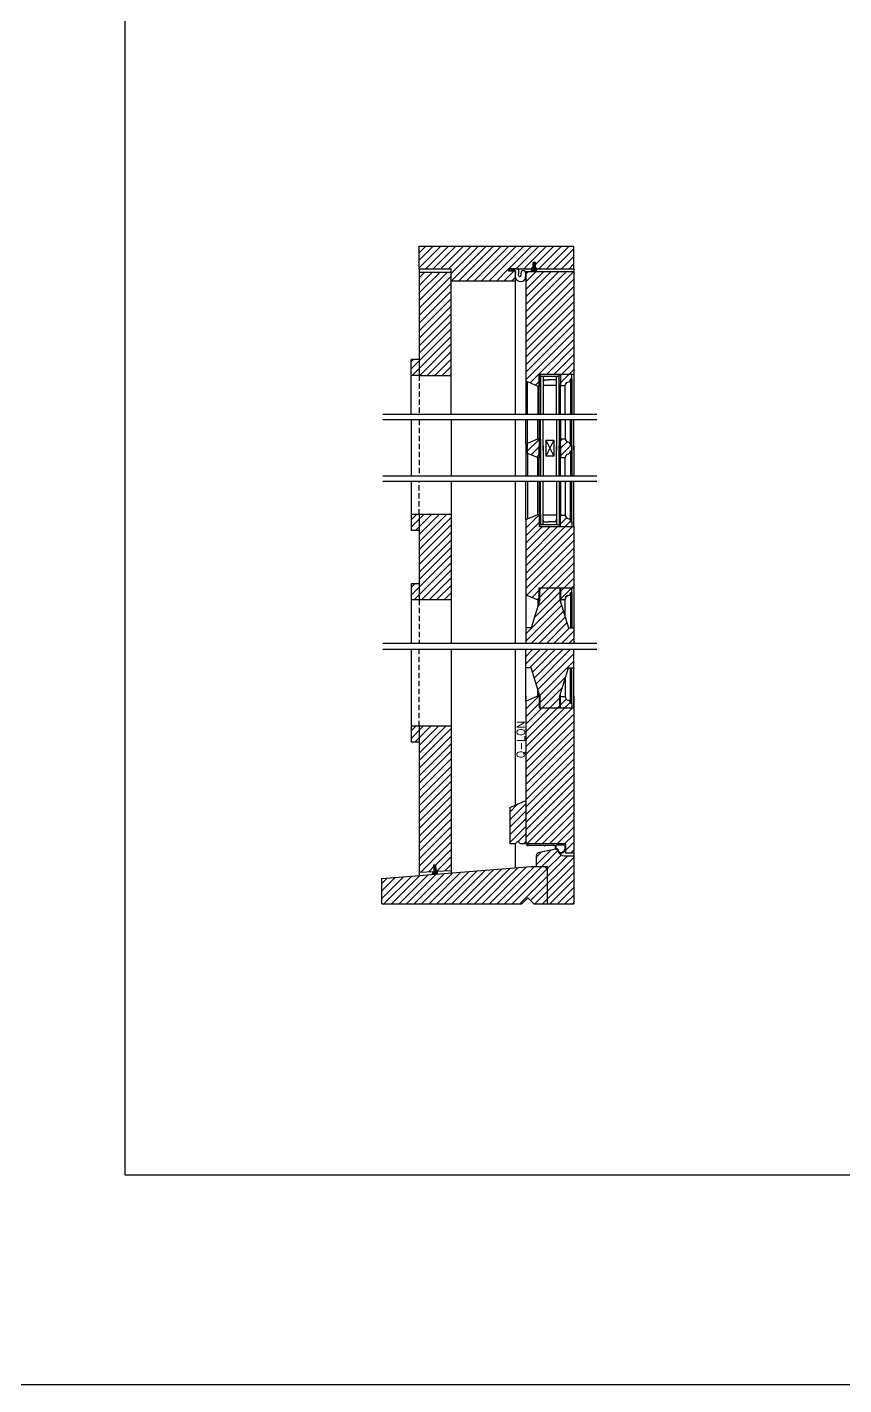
# Model space of a CAD drawing. Header units: inches. Extents: x 1985 to 11287, y 379 to 4336.
# Drawn here: x 7479.7 to 7518, y 3266.3 to 3329.9 of the extents above; entities that cross this region are included whole.
import ezdxf

# ---------------------------------------------------------------- set-up
doc = ezdxf.new("R2010")
doc.units = ezdxf.units.IN
doc.header["$MEASUREMENT"] = 0
doc.linetypes.add('HIDDEN', pattern=[0.375, 0.25, -0.125])
for name, color, linetype in [('detail 99', 30, 'CONTINUOUS'), ('glass 99', 6, 'CONTINUOUS'), ('glazing tape 99', 7, 'CONTINUOUS'), ('hatch 99', 1, 'CONTINUOUS'), ('screen 99', 4, 'CONTINUOUS'), ('separation 99', 3, 'CONTINUOUS'), ('weatherstripping 99', 5, 'CONTINUOUS'), ('wood detail 99', 7, 'CONTINUOUS')]:
    doc.layers.add(name, color=color, linetype=linetype)
doc.styles.get("Standard").update_dxf_attribs({"font": 'txt.shx', "width": 0.8})
pattern_1 = [(45, (6246.47273, 4280.12296), (-0.176776695, 0.176776695), [])]
pattern_2 = [(45, (3330.23896, 5e-13), (-0.176776695, 0.176776695), [])]

msp = doc.modelspace()

# ---------------------------------------------------------------- hatches: boundary and pattern name
at = {"layer": 'glazing tape 99'}
h = msp.add_hatch(color=7, dxfattribs=at)
h.paths.add_polyline_path([(7504.738835, 3313.618485), (7504.676335, 3313.618485), (7504.676335, 3313.118485), (7504.738835, 3313.118485)])
h.paths.add_polyline_path([(7503.801335, 3313.594985), (7503.738835, 3313.594985), (7503.738835, 3313.094985), (7503.801335, 3313.094985)])
h = msp.add_hatch(color=7, dxfattribs=at)
h.paths.add_polyline_path([(7504.738835, 3310.629256), (7504.676335, 3310.629256), (7504.676335, 3310.093542), (7504.676335, 3309.754256), (7504.738835, 3309.754256), (7504.738835, 3310.28997)])
h.paths.add_polyline_path([(7503.738835, 3309.754256), (7503.801335, 3309.754256), (7503.801335, 3310.28997), (7503.801335, 3310.629256), (7503.738835, 3310.629256), (7503.738835, 3310.093542)])
h = msp.add_hatch(color=7, dxfattribs=at)
h.paths.add_polyline_path([(7503.801335, 3307.076529), (7503.738835, 3307.076529), (7503.738835, 3307.072079), (7503.738835, 3306.576529), (7503.801335, 3306.576529)])
h.paths.add_polyline_path([(7504.676335, 3306.548579), (7504.738835, 3306.548579), (7504.738835, 3307.048579), (7504.676335, 3307.048579)])
at = {"layer": 'hatch 99'}
h = msp.add_hatch(dxfattribs=at)
h.set_pattern_fill('ANSI31', color=256, scale=2, style=0)
h.set_pattern_definition(pattern_2)
h.paths.add_polyline_path([(7505.363835, 3319.657534), (7498.113835, 3319.657534), (7498.113835, 3318.595034), (7499.613835, 3318.595034), (7499.613835, 3318.032534), (7502.613823, 3318.032534), (7502.613823, 3318.383364), (7502.613823, 3318.501364), (7502.301359, 3318.501364), (7502.301359, 3318.595026), (7503.457335, 3318.595026), (7503.457335, 3318.907522), (7503.551335, 3318.907522), (7503.551335, 3318.595026), (7505.363835, 3318.595026)])
h = msp.add_hatch(dxfattribs=at)
h.set_pattern_fill('ANSI31', color=1, scale=2, style=0)
h.set_pattern_definition(pattern_1)
h.paths.add_polyline_path([(7499.613835, 3318.438734), (7498.113835, 3318.438734), (7498.113835, 3313.595034), (7499.613835, 3313.595034)])
h.paths.add_polyline_path([(7498.113835, 3314.345034), (7497.738835, 3314.345034), (7497.738835, 3313.595034), (7498.113835, 3313.595034)])
h = msp.add_hatch(dxfattribs=at)
h.set_pattern_fill('ANSI31', color=256, scale=2, style=0)
h.set_pattern_definition(pattern_2)
h.paths.add_polyline_path([(7505.363835, 3318.47), (7503.113835, 3318.47), (7503.113835, 3313.336057), (7503.676335, 3313.094985), (7503.738835, 3313.094985), (7503.738835, 3313.6575), (7505.363835, 3313.6575)])
h.paths.add_polyline_path([(7505.277835, 3313.6575), (7504.738835, 3313.6575), (7504.738835, 3313.118485), (7504.965335, 3313.118485, -0.375199902), (7505.090335, 3313.274735, 0.375199902), (7505.215335, 3313.430985), (7505.277835, 3313.430985)], flags=17)
h = msp.add_hatch(dxfattribs=at)
h.set_pattern_fill('ANSI31', color=256, scale=2, style=0)
h.paths.add_polyline_path([(7505.363835, 3301.763979), (7505.113835, 3301.763979), (7504.707535, 3303.076479), (7504.707535, 3303.638993), (7503.770135, 3303.638993), (7503.770135, 3303.076479), (7503.363835, 3301.763979), (7503.113835, 3301.763979), (7503.113835, 3301.607829), (7503.113835, 3301.034467), (7505.363835, 3301.034467), (7505.363835, 3301.607829)])
h.paths.add_polyline_path([(7505.277835, 3303.638993), (7504.738835, 3303.638993), (7504.738835, 3303.099979), (7504.965335, 3303.099979, -0.33870461), (7505.090335, 3303.283029, 0.411741612), (7505.215335, 3303.415779), (7505.277835, 3303.415779)], flags=17)
h.paths.add_polyline_path([(7505.363835, 3306.509565), (7503.738835, 3306.509565), (7503.738835, 3307.076529), (7503.676335, 3307.076529), (7503.113835, 3306.835458), (7503.113835, 3303.3176), (7503.676335, 3303.076529), (7503.738835, 3303.076529), (7503.738835, 3303.638993), (7505.363835, 3303.638993)])
h.paths.add_polyline_path([(7505.277835, 3306.736079), (7505.215335, 3306.736079), (7505.215335, 3306.749201, 0.350781059), (7505.090335, 3306.892329, -0.375199902), (7504.965335, 3307.048579), (7504.738835, 3307.048579), (7504.738835, 3306.509565), (7505.277835, 3306.509565)], flags=17)
h.paths.add_polyline_path([(7505.090335, 3310.473006, -0.375199902), (7504.965335, 3310.629256), (7504.738835, 3310.629256), (7504.738835, 3310.093542), (7504.738835, 3309.754256), (7504.965335, 3309.754256, -0.375199902), (7505.090335, 3309.910506, 0.375199902), (7505.215335, 3310.066756), (7505.277835, 3310.066756), (7505.277835, 3310.28997), (7505.277835, 3310.316756), (7505.215335, 3310.316756), (7505.215335, 3310.329878, 0.350781059)])
h.paths.add_polyline_path([(7503.738835, 3310.629256), (7503.676335, 3310.629256), (7503.199835, 3310.425042), (7503.199835, 3309.95847), (7503.676335, 3309.754256), (7503.738835, 3309.754256), (7503.738835, 3310.28997)])
h = msp.add_hatch(dxfattribs=at)
h.set_pattern_fill('ANSI31', color=1, scale=2, style=0)
h.set_pattern_definition(pattern_1)
h.paths.add_polyline_path([(7498.113835, 3307.076529), (7497.738835, 3307.076529), (7497.738835, 3306.326529), (7498.113835, 3306.326529)])
h.paths.add_polyline_path([(7498.113835, 3303.076479), (7499.613835, 3303.076479), (7499.613835, 3307.076529), (7498.113835, 3307.076529)])
h.paths.add_polyline_path([(7497.738835, 3303.076479), (7498.113835, 3303.076479), (7498.113835, 3303.826479), (7497.738835, 3303.826479)])
h = msp.add_hatch(dxfattribs=at)
h.set_pattern_fill('ANSI31', color=256, scale=2, style=0)
h.paths.add_polyline_path([(7504.113835, 3290.450744), (7503.988835, 3290.575744), (7503.363824, 3290.575744), (7496.363835, 3290.013244), (7496.363835, 3288.825744), (7502.932585, 3288.825744), (7503.21071, 3289.103869), (7503.488835, 3288.825744), (7504.113835, 3288.825744)])
h.paths.add_polyline_path([(7505.363835, 3291.075744), (7504.926283, 3291.075744, -0.357812282), (7504.62318, 3291.312347, 0.300345872), (7504.508228, 3291.388244), (7503.699971, 3291.21595, 0.324394407), (7503.613824, 3291.097142), (7503.613824, 3290.575744), (7504.113835, 3290.575744), (7504.113835, 3288.825744), (7505.363835, 3288.825744), (7505.363835, 3289.455085)])
h.paths.add_polyline_path([(7505.363835, 3297.738992), (7505.363835, 3298.01319), (7503.738835, 3298.01319), (7503.738835, 3298.575704), (7503.676335, 3298.575704), (7503.113835, 3298.334633), (7503.113835, 3297.052323), (7503.113835, 3291.638238), (7503.238835, 3291.638238), (7504.988835, 3291.638238), (7504.988835, 3291.377835), (7504.988835, 3291.20079), (7505.363835, 3291.20079)])
h.paths.add_polyline_path([(7505.113835, 3299.888204), (7505.363835, 3299.888204), (7505.363835, 3300.742867), (7503.113835, 3300.742867), (7503.113835, 3299.888204), (7503.363835, 3299.888204), (7503.771459, 3298.575704), (7503.770135, 3298.575704), (7503.770135, 3298.01319), (7504.707535, 3298.01319), (7504.707535, 3298.575704)])
h.paths.add_polyline_path([(7505.090335, 3298.369154, -0.33870461), (7504.965335, 3298.552204), (7504.738835, 3298.552204), (7504.738835, 3298.01319), (7505.277835, 3298.01319), (7505.277835, 3298.236404), (7505.215335, 3298.236404), (7505.215335, 3298.243094, 0.396713131)], flags=17)
h = msp.add_hatch(dxfattribs=at)
h.set_pattern_fill('ANSI31', color=1, scale=2, style=0)
h.set_pattern_definition(pattern_1)
h.paths.add_polyline_path([(7497.738835, 3296.399158), (7498.113835, 3296.399158), (7498.113835, 3297.149158), (7497.738835, 3297.149158)])
h.paths.add_polyline_path([(7499.613835, 3297.149158), (7498.113835, 3297.149158), (7498.113835, 3290.310169), (7498.815971, 3290.346966), (7498.799616, 3290.659038), (7498.893288, 3290.663947), (7498.909643, 3290.351875), (7499.613835, 3290.38878)])
h = msp.add_hatch(dxfattribs=at)
h.set_pattern_fill('ANSI31', color=256, scale=2, style=0)
h.set_pattern_definition([(45, (7882.68012, 2128.05906), (-0.176776695, 0.176776695), [])])
h.paths.add_polyline_path([(7503.113835, 3293.638288), (7503.051335, 3293.638288), (7502.363835, 3293.343645), (7502.363835, 3291.638238), (7502.613835, 3291.638238), (7502.738835, 3291.763238), (7502.863835, 3291.638238), (7503.113835, 3291.638238)])
at = {"layer": 'weatherstripping 99', "lineweight": 30}
for points in [[(7503.488587, 3318.659608), (7503.488587, 3318.719401), (7503.550835, 3318.675865), (7503.550835, 3318.704162), (7503.488587, 3318.747698), (7503.488587, 3318.826587), (7503.550835, 3318.783051), (7503.550835, 3318.811348), (7503.472087, 3318.877872), (7503.457334, 3318.877872), (7503.457334, 3318.62603), (7503.363835, 3318.626048), (7503.363835, 3318.595026), (7503.613835, 3318.595026), (7503.613835, 3318.625999), (7503.518314, 3318.626018)], [(7498.956379, 3290.354325), (7498.909643, 3290.351875), (7498.88278, 3290.350467), (7498.879441, 3290.41418), (7498.906304, 3290.415588), (7498.876665, 3290.467133), (7498.874602, 3290.506503), (7498.901465, 3290.507911), (7498.849723, 3290.599078), (7498.807794, 3290.503002), (7498.834657, 3290.50441), (7498.83672, 3290.46504), (7498.812632, 3290.410679), (7498.839495, 3290.412087), (7498.842834, 3290.348374), (7498.815971, 3290.346966), (7498.769235, 3290.344517), (7498.725988, 3290.20306), (7498.963307, 3290.22213)]]:
    msp.add_hatch(color=5, dxfattribs=at).paths.add_polyline_path(points)
h = msp.add_hatch(dxfattribs=at)
h.set_pattern_fill('ANSI36', color=5, scale=0.125, angle=225, style=0)
h.set_pattern_definition([(270, (5913.391883, 3130.802617), (0.015625, -0.02734375), [0.0390625, -0.0078125, 0, -0.0078125])])
h.paths.add_polyline_path([(7503.613835, 3318.595026), (7503.363835, 3318.595026), (7503.363835, 3318.47), (7503.613835, 3318.47)])
at = {"layer": 'wood detail 99'}
h = msp.add_hatch(color=7, dxfattribs=at)
h.paths.add_polyline_path([(7504.738835, 3303.638993), (7504.707535, 3303.638993), (7504.707535, 3303.099979), (7504.738835, 3303.099979)])
h.paths.add_polyline_path([(7503.770135, 3303.638993), (7503.738835, 3303.638993), (7503.738835, 3303.076479), (7503.770135, 3303.076479)])
h = msp.add_hatch(color=7, dxfattribs=at)
h.paths.add_polyline_path([(7504.738835, 3298.552204), (7504.707535, 3298.552204), (7504.707535, 3298.01319), (7504.738835, 3298.01319)])
h.paths.add_polyline_path([(7503.770135, 3298.575704), (7503.738835, 3298.575704), (7503.738835, 3298.01319), (7503.770135, 3298.01319)])

# ---------------------------------------------------------------- linework, layer by layer
at = {"layer": 'glass 99', "color": 6}
for p, q in [((7503.801335, 3313.594985), (7503.801335, 3311.764921)), ((7503.801335, 3313.5638), (7504.676335, 3313.5638)), ((7503.926335, 3313.5638), (7503.926335, 3311.764921)), ((7504.551335, 3311.764921), (7504.551335, 3313.5638)), ((7504.676335, 3311.764921), (7504.676335, 3313.618485)), ((7503.956326, 3313.382866), (7503.926335, 3313.275083)), ((7504.551335, 3313.118485), (7503.926335, 3313.118485)), ((7503.956326, 3313.382866), (7504.176335, 3313.382866)), ((7504.521343, 3313.382866), (7504.176335, 3313.382866)), ((7504.521343, 3313.382866), (7504.551335, 3313.275083)), ((7503.801335, 3310.093542), (7503.801335, 3311.514921)), ((7503.926335, 3310.093542), (7503.926335, 3311.514921)), ((7504.551335, 3311.514921), (7504.551335, 3310.093542)), ((7504.676335, 3311.514921), (7504.676335, 3310.093542)), ((7503.801335, 3310.28997), (7503.801335, 3308.868592)), ((7503.926335, 3310.28997), (7503.926335, 3308.868592)), ((7504.426335, 3310.566756), (7504.051335, 3309.816756)), ((7504.051335, 3310.566756), (7504.426335, 3309.816756)), ((7504.051335, 3310.566756), (7504.051335, 3309.816756)), ((7504.051335, 3310.566756), (7504.426335, 3310.566756)), ((7504.426335, 3310.566756), (7504.426335, 3309.816756)), ((7504.551335, 3308.868592), (7504.551335, 3310.28997)), ((7504.676335, 3308.868592), (7504.676335, 3310.28997)), ((7504.426335, 3309.816756), (7504.051335, 3309.816756)), ((7503.801335, 3306.576529), (7503.801335, 3308.618592)), ((7503.926335, 3306.603265), (7503.926335, 3308.618592)), ((7504.551335, 3308.618592), (7504.551335, 3306.603265)), ((7504.676335, 3308.618592), (7504.676335, 3306.548579)), ((7503.801335, 3306.603265), (7504.676335, 3306.603265)), ((7504.551335, 3307.048579), (7503.926335, 3307.048579)), ((7503.956326, 3306.736085), (7503.926335, 3306.856267)), ((7503.956326, 3306.736085), (7504.176335, 3306.736085)), ((7504.521343, 3306.736085), (7504.176335, 3306.736085)), ((7504.521343, 3306.736085), (7504.551335, 3306.856267))]:
    msp.add_line(p, q, dxfattribs=at)
at = {"layer": 'glazing tape 99'}
for p, q in [((7503.801335, 3313.594985), (7503.738835, 3313.594985)), ((7503.801335, 3313.094985), (7503.801335, 3313.594985)), ((7504.676335, 3313.118485), (7504.676335, 3313.618485)), ((7504.738835, 3313.618485), (7504.676335, 3313.618485)), ((7503.801335, 3313.094985), (7503.738835, 3313.094985)), ((7504.738835, 3313.118485), (7504.676335, 3313.118485)), ((7503.801335, 3310.629256), (7503.738835, 3310.629256)), ((7503.801335, 3310.629256), (7503.801335, 3310.093542)), ((7503.801335, 3309.754256), (7503.801335, 3310.28997)), ((7504.676335, 3310.629256), (7504.676335, 3309.754256)), ((7504.738835, 3310.629256), (7504.676335, 3310.629256)), ((7503.801335, 3309.754256), (7503.738835, 3309.754256)), ((7504.738835, 3309.754256), (7504.676335, 3309.754256)), ((7503.738835, 3307.076529), (7503.801335, 3307.076529)), ((7503.801335, 3307.076529), (7503.801335, 3306.576529)), ((7503.738835, 3306.576529), (7503.801335, 3306.576529)), ((7504.676335, 3307.048579), (7504.676335, 3306.548579))]:
    msp.add_line(p, q, dxfattribs=at)
at = {"layer": 'glazing tape 99', "color": 7}
for p, q in [((7504.676335, 3307.048579), (7504.738835, 3307.048579)), ((7504.676335, 3306.548579), (7504.738835, 3306.548579))]:
    msp.add_line(p, q, dxfattribs=at)
at = {"layer": 'screen 99', "color": 4, "linetype": 'HIDDEN'}
for p, q in [((7498.113835, 3313.595034), (7498.113835, 3311.764921)), ((7498.113835, 3311.514921), (7498.113835, 3308.868592)), ((7498.113835, 3307.076529), (7498.113835, 3308.618592)), ((7498.113835, 3303.076479), (7498.113835, 3301.034467)), ((7498.113835, 3297.149158), (7498.113835, 3300.742867))]:
    msp.add_line(p, q, dxfattribs=at)
at = {"layer": 'separation 99'}
for points in [[(9954.635727, 3266.28393), (7087.963638, 3266.28393), (7087.963638, 4336.37128), (9954.635727, 4336.37128)], [(7484.325689, 3276.128059), (7685.752407, 3276.128059), (7685.752407, 3428.766598), (7484.325689, 3428.766598)]]:
    msp.add_lwpolyline(points, close=True, dxfattribs=at)
at = {"layer": 'weatherstripping 99', "color": 5, "lineweight": 30}
for p, q in [((7502.78065, 3318.584063), (7502.306863, 3318.584063)), ((7503.363835, 3318.626048), (7503.363835, 3318.47)), ((7503.457334, 3318.62603), (7503.363835, 3318.626048)), ((7503.363835, 3318.595026), (7503.613835, 3318.595026)), ((7503.457334, 3318.62603), (7503.457334, 3318.877872)), ((7503.457334, 3318.877872), (7503.472087, 3318.877872)), ((7503.472087, 3318.877872), (7503.550835, 3318.811348)), ((7503.488587, 3318.747698), (7503.488587, 3318.826587)), ((7503.488587, 3318.826587), (7503.550835, 3318.783051)), ((7503.488587, 3318.747698), (7503.550835, 3318.704162)), ((7503.488587, 3318.719401), (7503.550835, 3318.675865)), ((7503.488587, 3318.659608), (7503.488587, 3318.719401)), ((7503.518314, 3318.626018), (7503.488587, 3318.659608)), ((7503.613835, 3318.625999), (7503.518314, 3318.626018)), ((7503.550835, 3318.811348), (7503.550835, 3318.783051)), ((7503.550835, 3318.704162), (7503.550835, 3318.675865)), ((7503.613835, 3318.625999), (7503.613835, 3318.47)), ((7503.363835, 3318.47), (7503.613835, 3318.47)), ((7503.176335, 3291.575738), (7503.176335, 3291.635238)), ((7504.985835, 3291.635238), (7503.176335, 3291.635238)), ((7503.247853, 3291.575738), (7503.958546, 3291.575738)), ((7504.050373, 3291.575738), (7504.457585, 3291.575738)), ((7504.488835, 3291.544488), (7504.488835, 3291.445767)), ((7504.520085, 3291.544488), (7504.520085, 3291.445767)), ((7504.926335, 3291.575738), (7504.551335, 3291.575738)), ((7504.957585, 3291.383237), (7504.957585, 3291.544488)), ((7504.985835, 3291.369578), (7504.985835, 3291.635238)), ((7498.849723, 3290.599078), (7498.807794, 3290.503002)), ((7498.901465, 3290.507911), (7498.849723, 3290.599078)), ((7498.874602, 3290.506503), (7498.901465, 3290.507911)), ((7498.874602, 3290.506503), (7498.876665, 3290.467133)), ((7498.769235, 3290.344517), (7498.725988, 3290.20306)), ((7498.807794, 3290.503002), (7498.834657, 3290.50441)), ((7498.83672, 3290.46504), (7498.812632, 3290.410679)), ((7498.812632, 3290.410679), (7498.839495, 3290.412087)), ((7498.815971, 3290.346966), (7498.842834, 3290.348374)), ((7498.834657, 3290.50441), (7498.83672, 3290.46504)), ((7498.839495, 3290.412087), (7498.842834, 3290.348374)), ((7498.906304, 3290.415588), (7498.876665, 3290.467133)), ((7498.879441, 3290.41418), (7498.906304, 3290.415588)), ((7498.879441, 3290.41418), (7498.88278, 3290.350467)), ((7498.88278, 3290.350467), (7498.909643, 3290.351875)), ((7498.956379, 3290.354325), (7498.963307, 3290.22213))]:
    msp.add_line(p, q, dxfattribs=at)
at = {"layer": 'weatherstripping 99'}
for p, q in [((7503.176335, 3291.544488), (7503.176335, 3291.575738)), ((7503.216603, 3291.544488), (7503.176335, 3291.544488)), ((7503.989781, 3291.545464), (7504.019139, 3291.545464))]:
    msp.add_line(p, q, dxfattribs=at)
at = {"layer": 'weatherstripping 99', "color": 5, "lineweight": 30}
for centre, radius, start, end in [((7502.830776, 3318.200762), 0.272391, 338.15315081, 0.33673255), ((7503.247853, 3291.544488), 0.03125, 90, 180), ((7503.958546, 3291.544488), 0.03125, 1.78991061, 90), ((7504.050373, 3291.544488), 0.03125, 90, 178.21008939), ((7504.457585, 3291.544488), 0.03125, 0, 90), ((7504.551335, 3291.445767), 0.0625, 180, 242.08761189), ((7504.551335, 3291.544488), 0.03125, 90, 180), ((7504.551335, 3291.445767), 0.03125, 180, 256.70877469), ((7504.508228, 3291.26329), 0.128, 18.73176161, 83.78878515), ((7504.508228, 3291.26329), 0.15625, 11.13492807, 76.70877469), ((7504.926283, 3291.388238), 0.308448, 195.77266399, 213.86361779), ((7504.926283, 3291.388238), 0.281198, 199.69627496, 209.3227129), ((7504.708359, 3291.265831), 0.0625, 232.32213303, 260.75742996), ((7504.708359, 3291.265831), 0.03125, 209.3227129, 260.75742996), ((7504.740507, 3291.463384), 0.262651, 260.75742996, 339.07462748), ((7504.740507, 3291.463384), 0.231401, 260.75742996, 339.73556112), ((7504.926335, 3291.544488), 0.03125, 0, 90)]:
    msp.add_arc(centre, radius, start, end, dxfattribs=at)
for points, knots in [([(7502.306863, 3318.584063), (7502.351079, 3318.514022), (7502.440532, 3318.476863), (7502.483631, 3318.567654), (7502.647714, 3318.527916), (7502.630076, 3318.399994), (7502.615499, 3318.328108)], [0.0027567057, 0.0027567057, 0.0027567057, 0.0027567057, 0.1724869609, 0.2817822642, 0.3371391511, 0.4968128609, 0.4968128609, 0.4968128609, 0.4968128609]), ([(7503.103163, 3318.202363), (7503.114238, 3318.339372), (7503.107542, 3318.433654), (7503.0638, 3318.495957), (7502.83552, 3318.540966), (7502.931453, 3318.218006), (7502.706614, 3318.216369), (7502.829027, 3318.52812), (7502.78065, 3318.584063)], [0, 0, 0, 0, 0.083614321, 0.208464293, 0.316031641, 0.607589822, 0.683535209, 1.009413891, 1.009413891, 1.009413891, 1.009413891]), ([(7502.615499, 3318.328108), (7502.61892, 3318.227872), (7502.6187, 3317.978434), (7503.032175, 3317.971877), (7503.083605, 3318.099398)], [0, 0, 0, 0, 0.2460489598, 0.6041502785, 0.6041502785, 0.6041502785, 0.6041502785])]:
    msp.add_open_spline(points, degree=3, knots=knots, dxfattribs=at)
at = {"layer": 'wood detail 99'}
for p, q in [((7498.113835, 3318.595034), (7498.113835, 3319.657534)), ((7503.457335, 3318.907522), (7503.457335, 3318.595026)), ((7503.551335, 3318.907522), (7503.551335, 3318.595026)), ((7503.551335, 3318.595026), (7505.363835, 3318.595026)), ((7505.363835, 3318.595026), (7505.363835, 3313.6575)), ((7502.613823, 3318.032534), (7502.613823, 3311.764921)), ((7503.113835, 3318.47), (7503.113835, 3313.336057)), ((7503.113835, 3318.47), (7505.363835, 3318.47)), ((7503.738835, 3313.094985), (7503.738835, 3313.6575)), ((7505.215335, 3313.430985), (7505.215335, 3311.764921)), ((7505.277835, 3313.430985), (7505.277835, 3311.764921)), ((7505.363835, 3313.6575), (7505.363835, 3311.764921)), ((7503.113835, 3313.336057), (7503.113835, 3311.764921)), ((7503.676335, 3313.094985), (7503.676335, 3311.764921)), ((7503.676335, 3313.094985), (7503.738835, 3313.094985)), ((7503.738835, 3311.764921), (7503.738835, 3313.094985)), ((7504.738835, 3311.764921), (7504.738835, 3313.118485)), ((7504.965335, 3311.764921), (7504.965335, 3313.118485)), ((7506.447081, 3311.764921), (7496.411163, 3311.764921)), ((7506.447081, 3311.514921), (7496.411163, 3311.514921)), ((7497.738835, 3311.514921), (7497.738835, 3308.868592)), ((7499.613835, 3311.514921), (7499.613835, 3308.868592)), ((7502.613823, 3311.514921), (7502.613823, 3308.868592)), ((7503.113835, 3310.388185), (7503.113835, 3311.514921)), ((7503.676335, 3310.629256), (7503.676335, 3311.514921)), ((7503.738835, 3311.514921), (7503.738835, 3310.629256)), ((7504.738835, 3311.514921), (7504.738835, 3310.629256)), ((7504.965335, 3311.514921), (7504.965335, 3310.629256)), ((7505.215335, 3310.316756), (7505.215335, 3311.514921)), ((7505.277835, 3310.316756), (7505.277835, 3311.514921)), ((7505.363835, 3310.093542), (7505.363835, 3311.514921)), ((7503.113835, 3310.388185), (7503.113835, 3309.995328)), ((7503.199835, 3309.95847), (7503.199835, 3310.425042)), ((7503.676335, 3310.629256), (7503.738835, 3310.629256)), ((7503.738835, 3310.629256), (7503.738835, 3310.093542)), ((7503.738835, 3309.754256), (7503.738835, 3310.28997)), ((7505.363835, 3310.28997), (7505.363835, 3308.868592)), ((7503.113835, 3309.995328), (7503.113835, 3308.868592)), ((7503.676335, 3308.868592), (7503.676335, 3309.754256)), ((7503.676335, 3309.754256), (7503.738835, 3309.754256)), ((7503.738835, 3308.868592), (7503.738835, 3309.754256)), ((7504.738835, 3308.868592), (7504.738835, 3309.754256)), ((7504.965335, 3308.868592), (7504.965335, 3309.754256)), ((7505.215335, 3310.066756), (7505.215335, 3308.868592)), ((7505.277835, 3310.066756), (7505.277835, 3308.868592)), ((7506.447081, 3308.868592), (7496.411163, 3308.868592)), ((7506.447081, 3308.618592), (7496.411163, 3308.618592)), ((7497.738835, 3308.618592), (7497.738835, 3306.326529)), ((7499.613835, 3308.618592), (7499.613835, 3301.034467)), ((7502.613823, 3308.618592), (7502.613823, 3301.034467)), ((7503.113835, 3306.835458), (7503.113835, 3308.618592)), ((7503.676335, 3307.076529), (7503.676335, 3308.618592)), ((7503.738835, 3308.618592), (7503.738835, 3307.072079)), ((7504.738835, 3308.618592), (7504.738835, 3307.048579)), ((7504.965335, 3308.618592), (7504.965335, 3307.048579)), ((7505.215335, 3306.736079), (7505.215335, 3308.618592)), ((7505.277835, 3306.736079), (7505.277835, 3308.618592)), ((7505.363835, 3306.509565), (7505.363835, 3308.618592)), ((7498.113835, 3307.076529), (7498.113835, 3303.076479)), ((7503.676335, 3307.076529), (7503.738835, 3307.076529)), ((7503.676335, 3307.076529), (7503.738835, 3307.076529)), ((7503.738835, 3307.076529), (7503.738835, 3306.509565)), ((7503.738835, 3307.076529), (7503.738835, 3306.509565)), ((7503.738835, 3307.076529), (7503.738835, 3306.509565)), ((7503.113835, 3306.835458), (7503.113835, 3303.3176)), ((7505.363835, 3306.509565), (7505.363835, 3303.638993)), ((7497.738835, 3303.826479), (7497.738835, 3301.034467)), ((7503.113835, 3303.3176), (7503.113835, 3301.034467)), ((7503.113835, 3303.3176), (7503.113835, 3301.607829)), ((7503.113835, 3303.31755), (7503.113835, 3301.763979)), ((7503.113835, 3303.31755), (7503.113835, 3301.034417)), ((7503.113835, 3303.31755), (7503.113835, 3301.878314)), ((7503.738835, 3303.076479), (7503.738835, 3303.638993)), ((7503.738835, 3303.076479), (7503.738835, 3303.638993)), ((7503.738835, 3303.076479), (7503.738835, 3303.638993)), ((7503.738835, 3303.076529), (7503.738835, 3303.638993)), ((7503.738835, 3303.076529), (7503.738835, 3303.638993)), ((7503.770135, 3303.076479), (7503.770135, 3303.638993)), ((7505.363835, 3303.638993), (7505.363835, 3301.763979)), ((7505.363835, 3303.638993), (7505.363835, 3301.878314)), ((7505.363835, 3303.638993), (7505.363835, 3301.607829)), ((7503.770135, 3303.076479), (7503.363835, 3301.763979)), ((7503.676335, 3303.076529), (7503.738835, 3303.076529)), ((7503.676335, 3303.076529), (7503.738835, 3303.076529)), ((7503.676335, 3303.076479), (7503.676335, 3302.77347)), ((7503.676335, 3303.076479), (7503.770135, 3303.076479)), ((7503.676335, 3303.076479), (7503.738835, 3303.076479)), ((7503.676335, 3303.076479), (7503.738835, 3303.076479)), ((7504.707535, 3303.076479), (7505.113835, 3301.763979)), ((7504.965335, 3302.243689), (7504.965335, 3303.099979)), ((7504.965335, 3302.513979), (7504.965335, 3303.099979)), ((7503.363835, 3301.763979), (7503.113835, 3301.763979)), ((7503.113835, 3301.763979), (7503.113835, 3301.034417)), ((7503.113835, 3301.607829), (7503.113835, 3301.034467)), ((7505.113835, 3301.763979), (7505.363835, 3301.763979)), ((7505.363835, 3301.763979), (7505.363835, 3301.034417)), ((7505.363835, 3301.607829), (7505.363835, 3301.034467)), ((7506.447081, 3301.034467), (7496.411163, 3301.034467)), ((7506.447081, 3300.742867), (7496.411163, 3300.742867)), ((7497.738835, 3300.742867), (7497.738835, 3296.399158)), ((7499.613835, 3300.742867), (7499.613835, 3290.274405)), ((7502.613823, 3300.742867), (7502.613823, 3297.052323)), ((7503.113835, 3299.888204), (7503.113835, 3300.742867)), ((7503.113835, 3298.334633), (7503.113835, 3300.742867)), ((7505.363835, 3299.888204), (7505.363835, 3300.742867)), ((7503.363835, 3299.888204), (7503.113835, 3299.888204)), ((7503.113835, 3298.334633), (7503.113835, 3299.888204)), ((7503.113835, 3298.334633), (7503.113835, 3299.773869)), ((7503.770135, 3298.579968), (7503.363835, 3299.888204)), ((7504.707535, 3298.575704), (7505.113835, 3299.888204)), ((7505.113835, 3299.888204), (7505.363835, 3299.888204)), ((7505.363835, 3298.01319), (7505.363835, 3299.888204)), ((7505.363835, 3298.01319), (7505.363835, 3299.773869)), ((7503.676335, 3298.575704), (7503.676335, 3298.881992)), ((7504.965335, 3299.408494), (7504.965335, 3298.552204)), ((7504.965335, 3299.138204), (7504.965335, 3298.552204)), ((7503.113835, 3298.575704), (7503.113835, 3297.052323)), ((7503.676335, 3298.575704), (7503.770135, 3298.575704)), ((7503.676335, 3298.575704), (7503.738835, 3298.575704)), ((7503.676335, 3298.575704), (7503.738835, 3298.575704)), ((7503.738835, 3298.575704), (7503.738835, 3298.01319)), ((7503.738835, 3298.575704), (7503.738835, 3298.01319)), ((7503.738835, 3298.575704), (7503.738835, 3298.01319)), ((7503.770135, 3298.575704), (7503.770135, 3298.01319)), ((7505.363835, 3298.575704), (7505.363835, 3297.052323)), ((7502.613823, 3297.864092), (7502.613823, 3293.450783)), ((7503.113835, 3297.738992), (7503.113835, 3291.638238)), ((7505.363835, 3297.738992), (7505.363835, 3291.075744)), ((7498.113835, 3297.149158), (7498.113835, 3290.149158)), ((7502.363835, 3293.343645), (7502.363835, 3291.638238)), ((7503.051335, 3293.638288), (7503.113835, 3293.638288)), ((7503.113835, 3293.638288), (7503.113835, 3291.638238)), ((7502.613835, 3291.638238), (7502.363835, 3291.638238)), ((7502.613823, 3291.638238), (7502.613823, 3290.51734)), ((7502.613835, 3291.638238), (7502.738835, 3291.763238)), ((7502.738835, 3291.763238), (7502.863835, 3291.638238)), ((7503.113835, 3291.638238), (7502.863835, 3291.638238)), ((7504.508228, 3291.388244), (7503.699971, 3291.21595)), ((7504.988835, 3291.20079), (7504.988835, 3291.377835)), ((7505.363835, 3291.20079), (7504.988835, 3291.20079)), ((7496.363835, 3290.013244), (7503.363824, 3290.575744)), ((7503.363824, 3290.575744), (7504.113835, 3290.575744)), ((7503.613824, 3290.575744), (7503.613824, 3291.097142)), ((7503.988835, 3290.575744), (7504.113835, 3290.450744)), ((7504.113835, 3290.575744), (7504.113835, 3288.825744)), ((7504.911475, 3291.075744), (7505.363835, 3291.075744)), ((7505.363835, 3291.075744), (7505.363835, 3289.455085)), ((7505.363835, 3289.455085), (7505.363835, 3288.825744)), ((7496.363835, 3288.825744), (7502.932585, 3288.825744)), ((7502.932585, 3288.825744), (7503.21071, 3289.103869)), ((7503.488835, 3288.825744), (7503.21071, 3289.103869)), ((7503.488835, 3288.825744), (7505.363835, 3288.825744))]:
    msp.add_line(p, q, dxfattribs=at)
at = {"layer": 'wood detail 99', "color": 0}
for p, q in [((7498.113835, 3319.657534), (7505.363835, 3319.657534)), ((7505.363835, 3318.595026), (7505.363835, 3319.657534)), ((7505.363835, 3318.710443), (7505.363835, 3319.157534)), ((7498.113835, 3318.595034), (7499.613835, 3318.595034)), ((7499.613835, 3318.032534), (7499.613835, 3318.595034)), ((7502.301359, 3318.595026), (7502.301359, 3318.501364)), ((7498.113835, 3318.438734), (7499.613835, 3318.438734)), ((7499.613835, 3311.764921), (7499.613835, 3318.438734)), ((7499.613835, 3318.032534), (7502.613823, 3318.032534)), ((7502.301359, 3318.501364), (7502.613823, 3318.501364)), ((7502.613823, 3318.501364), (7502.613823, 3318.032534)), ((7502.613823, 3318.383364), (7502.613823, 3318.032534)), ((7497.738835, 3311.764921), (7497.738835, 3314.345034)), ((7498.113835, 3313.595034), (7499.613835, 3313.595034))]:
    msp.add_line(p, q, dxfattribs=at)
at = {"layer": 'wood detail 99', "color": 7}
for p, q in [((7498.113835, 3318.595034), (7498.113835, 3313.595034)), ((7502.301359, 3318.595026), (7503.457334, 3318.595026)), ((7503.457335, 3318.907522), (7503.551335, 3318.907522)), ((7503.457335, 3318.627872), (7503.457335, 3318.877872)), ((7503.472087, 3318.877872), (7503.457335, 3318.877872)), ((7498.113835, 3314.345034), (7497.738835, 3314.345034)), ((7498.113835, 3313.595034), (7497.738835, 3313.595034)), ((7503.738835, 3313.6575), (7505.363835, 3313.6575)), ((7503.113835, 3313.336057), (7503.676335, 3313.094985)), ((7503.199835, 3311.764921), (7503.199835, 3313.2992)), ((7503.199835, 3310.425042), (7503.199835, 3311.514921)), ((7503.199835, 3310.425042), (7503.676335, 3310.629256)), ((7504.738835, 3310.629256), (7504.965335, 3310.629256)), ((7504.738835, 3310.093542), (7504.738835, 3310.629256)), ((7504.738835, 3310.28997), (7504.738835, 3309.754256)), ((7505.215335, 3310.316756), (7505.277835, 3310.316756)), ((7505.277835, 3310.316756), (7505.277835, 3310.093542)), ((7505.277835, 3310.066756), (7505.277835, 3310.28997)), ((7503.199835, 3309.95847), (7503.199835, 3308.868592)), ((7503.199835, 3309.95847), (7503.676335, 3309.754256)), ((7504.738835, 3309.754256), (7504.965335, 3309.754256)), ((7505.215335, 3310.066756), (7505.277835, 3310.066756)), ((7503.199835, 3308.618592), (7503.199835, 3306.872315)), ((7499.613835, 3307.076529), (7497.738835, 3307.076529)), ((7503.113835, 3306.835458), (7503.676335, 3307.076529)), ((7503.113835, 3306.835458), (7503.676335, 3307.076529)), ((7503.113835, 3306.835458), (7503.676335, 3307.076529)), ((7503.738835, 3306.509565), (7505.363835, 3306.509565)), ((7503.738835, 3306.509565), (7505.363835, 3306.509565)), ((7503.738835, 3306.509565), (7505.363835, 3306.509565)), ((7498.113835, 3306.326529), (7497.738835, 3306.326529)), ((7498.113835, 3303.826479), (7497.738835, 3303.826479)), ((7503.113835, 3303.3176), (7503.676335, 3303.076529)), ((7503.113835, 3303.3176), (7503.676335, 3303.076529)), ((7503.113835, 3303.31755), (7503.676335, 3303.076479)), ((7503.113835, 3303.31755), (7503.676335, 3303.076479)), ((7503.113835, 3303.31755), (7503.676335, 3303.076479)), ((7503.738835, 3303.638993), (7505.363835, 3303.638993)), ((7503.738835, 3303.638993), (7505.363835, 3303.638993)), ((7503.738835, 3303.638993), (7505.363835, 3303.638993)), ((7503.738835, 3303.638993), (7505.363835, 3303.638993)), ((7503.738835, 3303.638993), (7505.363835, 3303.638993)), ((7504.707535, 3303.638993), (7504.707535, 3303.076479)), ((7504.738835, 3303.638993), (7504.738835, 3303.099979)), ((7505.215335, 3303.415779), (7505.215335, 3301.763979)), ((7505.215335, 3303.415779), (7505.277835, 3303.415779)), ((7505.277835, 3303.415779), (7505.277835, 3303.638993)), ((7505.277835, 3303.415779), (7505.277835, 3301.763979)), ((7499.613835, 3303.076479), (7497.738835, 3303.076479)), ((7503.738835, 3303.076479), (7503.738835, 3302.975368)), ((7504.707535, 3303.099979), (7504.965335, 3303.099979)), ((7504.738835, 3303.099979), (7504.738835, 3302.975368)), ((7505.215335, 3298.236404), (7505.215335, 3299.888204)), ((7505.277835, 3298.236404), (7505.277835, 3299.888204)), ((7503.113835, 3298.334633), (7503.676335, 3298.575704)), ((7503.113835, 3298.334633), (7503.676335, 3298.575704)), ((7503.113835, 3298.334633), (7503.676335, 3298.575704)), ((7503.738835, 3298.575704), (7503.738835, 3298.68075)), ((7504.707535, 3298.01319), (7504.707535, 3298.575704)), ((7504.707535, 3298.552204), (7504.965335, 3298.552204)), ((7504.738835, 3298.552204), (7504.738835, 3298.676815)), ((7504.738835, 3298.01319), (7504.738835, 3298.552204)), ((7505.215335, 3298.236404), (7505.277835, 3298.236404)), ((7505.277835, 3298.236404), (7505.277835, 3298.01319)), ((7503.738835, 3298.01319), (7505.363835, 3298.01319)), ((7503.738835, 3298.01319), (7505.363835, 3298.01319)), ((7503.738835, 3298.01319), (7505.363835, 3298.01319)), ((7499.613835, 3297.149158), (7497.738835, 3297.149158)), ((7498.113835, 3296.399158), (7497.738835, 3296.399158)), ((7502.363835, 3293.343645), (7503.051335, 3293.638288)), ((7503.238835, 3291.638238), (7503.113835, 3291.638238)), ((7504.988835, 3291.638238), (7503.238835, 3291.638238)), ((7504.988835, 3291.377835), (7504.988835, 3291.638238)), ((7498.799616, 3290.659038), (7498.893288, 3290.663947)), ((7498.815971, 3290.346966), (7498.799616, 3290.659038)), ((7498.909643, 3290.351875), (7498.893288, 3290.663947)), ((7496.363835, 3288.825744), (7496.363835, 3290.013244)), ((7498.113835, 3290.310169), (7498.815971, 3290.346966)), ((7498.909643, 3290.351875), (7499.613835, 3290.38878))]:
    msp.add_line(p, q, dxfattribs=at)
at = {"layer": 'wood detail 99', "color": 4}
msp.add_line((7502.613823, 3318.383364), (7502.613823, 3318.383364), dxfattribs=at)
at = {"layer": 'wood detail 99', "color": 7}
for points in [[(7504.738835, 3313.6575), (7504.738835, 3313.118485), (7504.965335, 3313.118485, -0.375199902), (7505.090335, 3313.274735, 0.375199902), (7505.215335, 3313.430985), (7505.277835, 3313.430985), (7505.277835, 3313.6575)], [(7504.738835, 3306.509565), (7504.738835, 3307.048579), (7504.965335, 3307.048579, 0.375199902), (7505.090335, 3306.892329, -0.375199902), (7505.215335, 3306.736079), (7505.277835, 3306.736079), (7505.277835, 3306.509565)], [(7504.738835, 3303.638993), (7504.738835, 3303.099979), (7504.965335, 3303.099979, -0.33870461), (7505.090335, 3303.283029, 0.411741612), (7505.215335, 3303.415779), (7505.277835, 3303.415779), (7505.277835, 3303.638993)], [(7504.738835, 3298.01319), (7504.738835, 3298.552204), (7504.965335, 3298.552204, 0.33870461), (7505.090335, 3298.369154, -0.411741612), (7505.215335, 3298.236404), (7505.277835, 3298.236404), (7505.277835, 3298.01319)]]:
    msp.add_lwpolyline(points, format="xyb", dxfattribs=at)
for centre, radius, start, end in [((7505.11729, 3310.622695), 0.152097, 177.52763621, 259.7919803), ((7505.06338, 3310.323317), 0.152097, 357.52763621, 79.79198029), ((7505.11729, 3309.760817), 0.152097, 100.2080197, 182.47236379), ((7505.06338, 3310.060195), 0.152097, 280.20801971, 2.47236379), ((7505.147445, 3303.109825), 0.182376, 108.2489105, 183.09482016), ((7505.085897, 3303.412434), 0.129481, 271.96423721, 1.480252), ((7505.147445, 3298.542358), 0.182376, 176.90517984, 251.7510895), ((7505.085897, 3298.239749), 0.129481, 358.519748, 88.03576279)]:
    msp.add_arc(centre, radius, start, end, dxfattribs=at)
at = {"layer": 'wood detail 99'}
for centre, radius, start, end in [((7503.738824, 3291.097142), 0.125, 108.10890815, 180), ((7504.508228, 3291.263244), 0.125, 23.13030712, 90), ((7504.918879, 3291.378707), 0.303054, 192.6486596, 271.39999254)]:
    msp.add_arc(centre, radius, start, end, dxfattribs=at)

# ---------------------------------------------------------------- texts
at = {"layer": 'detail 99'}
msp.add_text('Q-LON', height=0.375, rotation=90, dxfattribs=at).set_placement((7503.069, 3295.653032))

doc.saveas('drawing.dxf')
